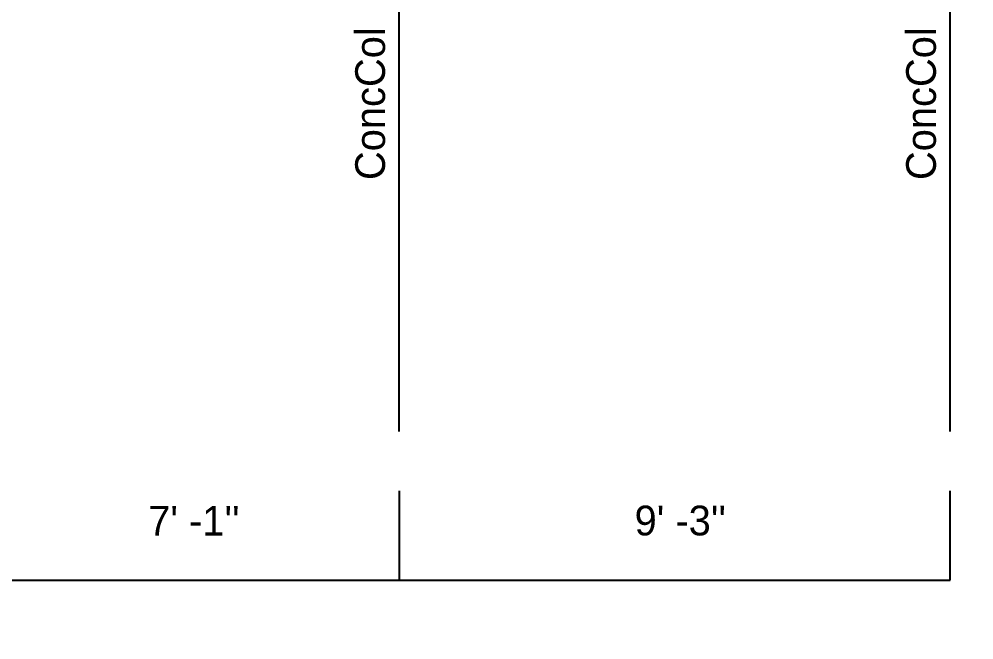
# Model space of a CAD drawing. Extents: x -38 to 2998, y -195 to 11529.
# Drawn here: x 2805.3 to 2997.7, y 2706 to 2831 of the extents above; entities that cross this region are included whole.
import ezdxf
from ezdxf.enums import TextEntityAlignment as Align

# ---------------------------------------------------------------- set-up
doc = ezdxf.new("R2010")
doc.units = 0
doc.header["$MEASUREMENT"] = 0
doc.layers.get('0').update_dxf_attribs({"linetype": 'CONTINUOUS'})
for name, color, linetype in [('CENTERLINES', 7, 'CONTINUOUS'), ('DIMENSIONS', 4, 'CONTINUOUS'), ('TEXT', 5, 'CONTINUOUS')]:
    doc.layers.add(name, color=color, linetype=linetype)
doc.dimstyles.get("Standard").update_dxf_attribs({"dimtxt": 0.18, "dimasz": 0.18, "dimexe": 0.18, "dimexo": 0.0625, "dimgap": 0.09, "dimtad": 0, "dimtih": 1, "dimtoh": 1, "dimdec": 4, "dimzin": 0, "dimtxsty": 'STANDARD', "dimcen": 0.09, "dimazin": 3, "dimtfac": 1, "dimtdec": 4, "dimtofl": 0, "dimtmove": 0, "dimatfit": 3, "dimtolj": 1, "dimtzin": 0})

# ---------------------------------------------------------------- blocks, each defined once
blk = doc.blocks.new('*D1656')
at = {"color": 1, "linetype": 'BYBLOCK'}
for points in [[(2801.73, 2722.77), (2800.67, 2721.71), (2793.25, 2714.29), (2792.19, 2713.23)], [(2886.73, 2722.77), (2885.67, 2721.71), (2878.24, 2714.29), (2877.18, 2713.23)]]:
    blk.add_solid(points, dxfattribs=at)
at = {"layer": 'DIMENSIONS', "color": 9, "linetype": 'BYBLOCK'}
for p, q in [((2796.96, 2718), (2796.96, 2736)), ((2881.96, 2718), (2881.96, 2736))]:
    blk.add_line(p, q, dxfattribs=at)
at = {"layer": 'DIMENSIONS', "color": 0, "linetype": 'BYBLOCK'}
blk.add_line((2796.96, 2718), (2881.96, 2718), dxfattribs=at)
at = {"layer": 'DIMENSIONS', "color": 0, "linetype": 'BYBLOCK', "insert": (2839.46, 2730), "char_height": 6, "attachment_point": 5}
blk.add_mtext("\\A1; 7' -1''", dxfattribs=at)
blk = doc.blocks.new('*D1657')
at = {"color": 1, "linetype": 'BYBLOCK'}
for points in [[(2886.73, 2722.77), (2885.67, 2721.71), (2878.24, 2714.29), (2877.18, 2713.23)], [(2997.73, 2722.77), (2996.67, 2721.71), (2989.24, 2714.29), (2988.18, 2713.23)]]:
    blk.add_solid(points, dxfattribs=at)
at = {"layer": 'DIMENSIONS', "color": 9, "linetype": 'BYBLOCK'}
for p, q in [((2881.96, 2718), (2881.96, 2736)), ((2992.96, 2718), (2992.96, 2736))]:
    blk.add_line(p, q, dxfattribs=at)
at = {"layer": 'DIMENSIONS', "color": 0, "linetype": 'BYBLOCK'}
blk.add_line((2881.96, 2718), (2992.96, 2718), dxfattribs=at)
at = {"layer": 'DIMENSIONS', "color": 0, "linetype": 'BYBLOCK', "insert": (2937.46, 2730), "char_height": 6, "attachment_point": 5}
blk.add_mtext("\\A1; 9' -3''", dxfattribs=at)

msp = doc.modelspace()

# ---------------------------------------------------------------- linework, layer by layer
at = {"layer": 'CENTERLINES', "color": 0, "linetype": 'CONTINUOUS'}
for p, q in [((2881.956, 2748), (2881.956, 2880)), ((2992.956, 2748), (2992.956, 2880))]:
    msp.add_line(p, q, dxfattribs=at)

# ---------------------------------------------------------------- texts
at = {"layer": 'TEXT', "color": 0}
for p in [(2875.956, 2814), (2986.956, 2814)]:
    msp.add_text('ConcCol', height=6, rotation=90, dxfattribs=at).set_placement(p, align=Align.MIDDLE)

# ---------------------------------------------------------------- dimensions: what is measured, and where the dimension line sits
at = {"layer": 'DIMENSIONS'}
for base, p1, p2, picture, middle in [((2881.956, 2718), (2796.96, 2706), (2881.956, 2706), '*D1656', (2839.458, 2706)), ((2992.956, 2718), (2881.956, 2706), (2992.956, 2706), '*D1657', (2937.456, 2706))]:
    dim = msp.add_linear_dim(base=base, p1=p1, p2=p2, dimstyle='STANDARD', dxfattribs=at)
    dim.commit()
    dim.dimension.update_dxf_attribs({"geometry": picture, "text_midpoint": middle})

doc.saveas('drawing.dxf')
